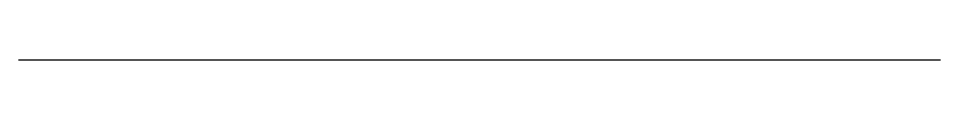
# Model space of a CAD drawing. Units: millimetres at full size, sheet at 1:100. Extents: x -15551 to 5878, y -9612 to -9612.
import ezdxf

# ---------------------------------------------------------------- set-up
doc = ezdxf.new("R2010")
doc.units = ezdxf.units.MM
doc.header["$LTSCALE"] = 100
doc.layers.add('0-0', color=7, linetype='Continuous')

msp = doc.modelspace()

# ---------------------------------------------------------------- linework, layer by layer
at = {"layer": '0-0'}
msp.add_line((5877.6, -9612.2), (-15551, -9612.2), dxfattribs=at)

doc.saveas('drawing.dxf')
